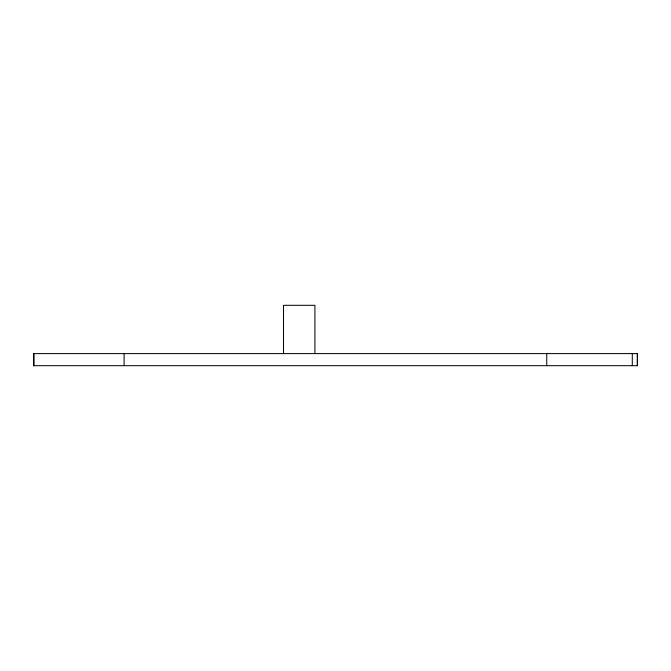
<?xml version="1.0" encoding="UTF-8"?>
<svg xmlns="http://www.w3.org/2000/svg" width="671" height="671" viewBox="0 0 671 671"><rect width="100%" height="100%" fill="white"/><g stroke="black" fill="none" stroke-linecap="round" stroke-linejoin="round"><path stroke-width="1.01" d="M33.55 365.687L637.45 365.687L637.45 353.609L33.701 353.609L33.701 365.687M637.299 353.609L637.299 365.687M632.292 353.609L632.292 365.687M546.739 353.609L546.739 365.687M314.9 353.609L314.9 305.313L283.506 305.313L283.506 353.609M124.11 353.609L124.11 365.687M33.852 353.609L33.852 365.687"/></g></svg>
